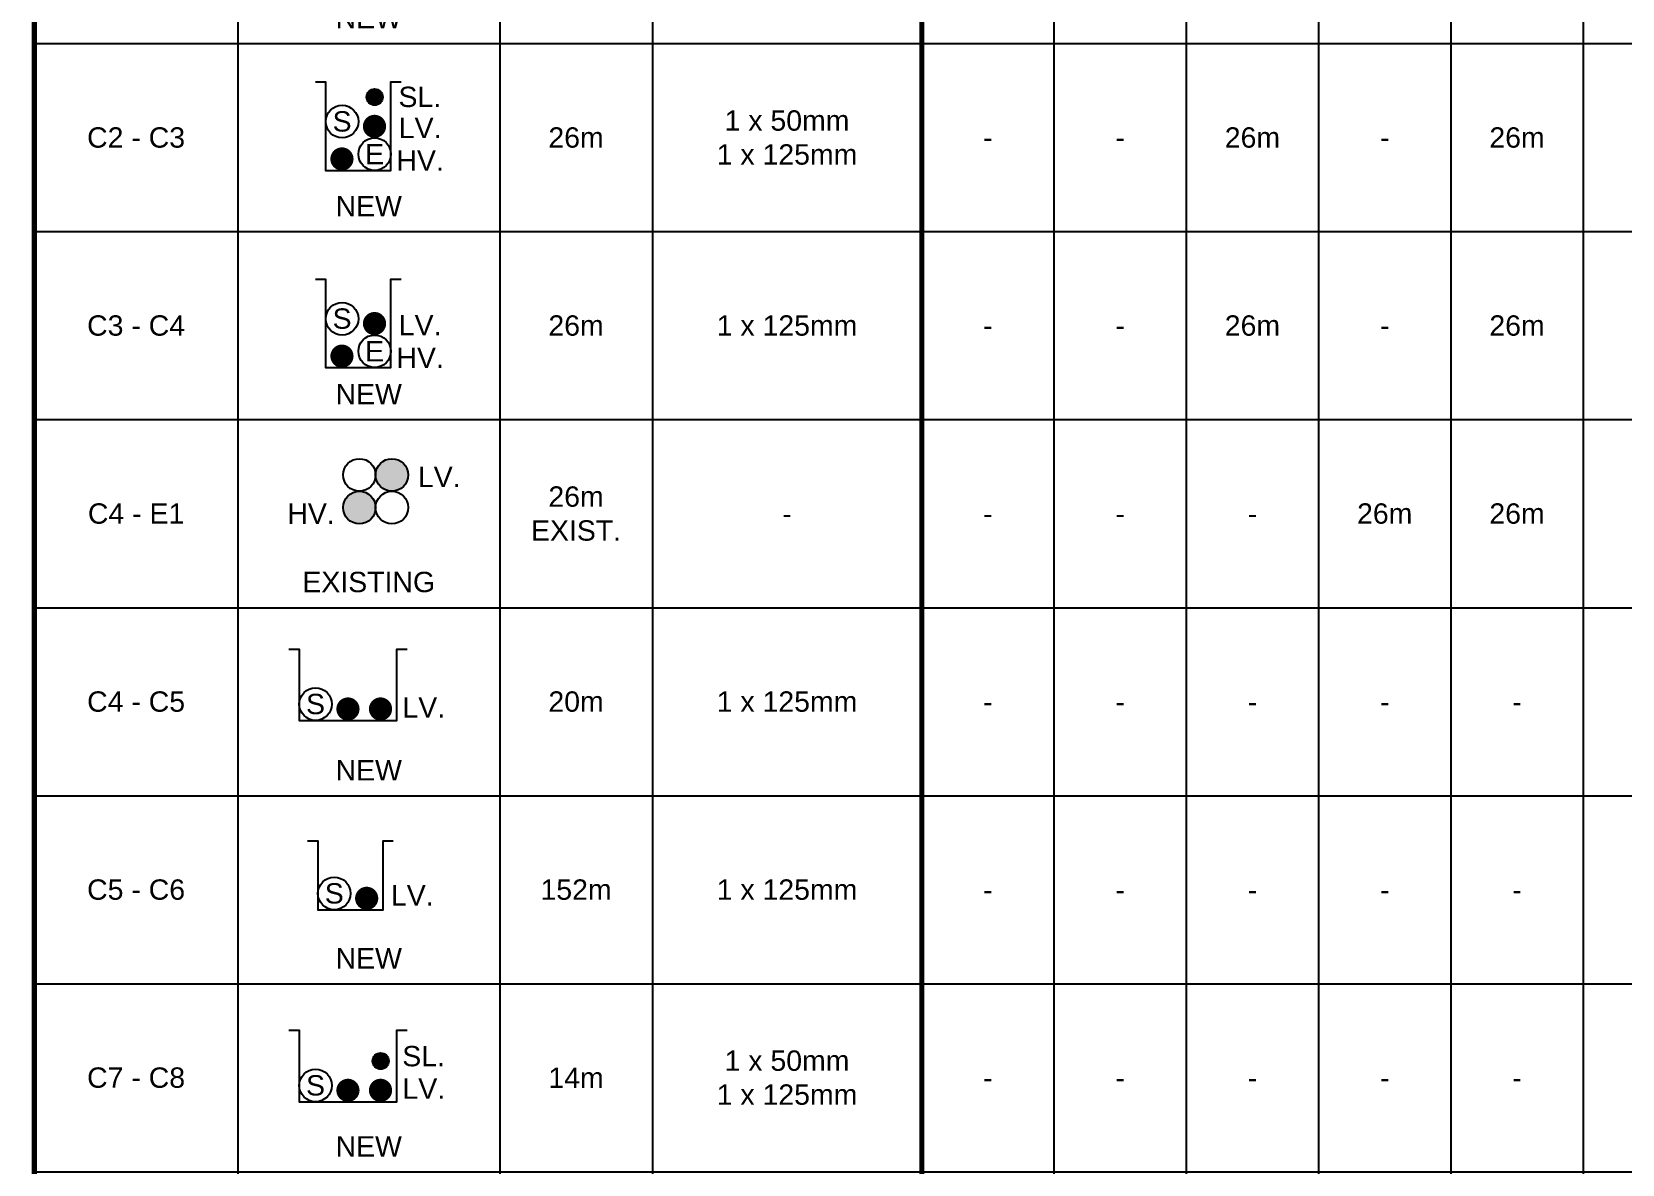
# Paper-space layout 'Retic (4)' of a CAD drawing. Header units: metres. Extents: x -9 to 795, y -5 to 571.
# Drawn here: x 262.5 to 418.8, y 103.4 to 214.7 of the extents above; entities that cross this region are included whole.
import ezdxf
from ezdxf.enums import TextEntityAlignment as Align

# ---------------------------------------------------------------- set-up
doc = ezdxf.new("R2010")
doc.units = ezdxf.units.M
doc.header["$LTSCALE"] = 0.7
doc.layers.get('0').update_dxf_attribs({"color": 6})
doc.layers.add('_User Miscellaneous3', color=11, linetype='Continuous')
doc.layers.add('_User Miscellaneous5', color=7, linetype='Continuous', lineweight=35)
doc.styles.add('ARIAL', font='arial.ttf', dxfattribs={"height": 2})
doc.styles.get("Standard").update_dxf_attribs({"font": 'arial.ttf'})

# ---------------------------------------------------------------- blocks, each defined once
blk = doc.blocks.new('DUCT_50_NEW')
blk.add_circle((0, 0.4), 0.4)
at = {"flags": 1}
blk.add_attdef('Z', (0, 0), '', height=0.2, dxfattribs=at)
at = {"flags": 9}
for tag, p in [('DUCT_CODE', (0, 0)), ('XSECT_TYPE', (0, -0.2)), ('STATE', (0, -0.6)), ('FB_REFERENCE', (0, -0.4)), ('NOTES', (0, -0.8)), ('OWNED_BY', (-0.001, -1.008)), ('OPERATED_BY', (-0.001, -1.214)), ('MAINTAINED_BY', (-0.001, -1.419))]:
    blk.add_attdef(tag, text='', height=0.2, dxfattribs=at).set_placement(p, align=Align.MIDDLE_LEFT)
blk = doc.blocks.new('CABLE_SMALL_NEW')
h = blk.add_hatch(color=256)
edge = h.paths.add_edge_path()
edge.add_arc((0, 0.4), 0.4, 0, 360)
blk.add_circle((0, 0.4), 0.4)
for tag, flags, p in [('COND_CODE', 9, (1.5, 0)), ('XSECT_SIZE', 9, (1.5, -0.6)), ('STATE', 9, (1.5, -0.4)), ('FB_REFERENCE', 9, (1.5, -0.2)), ('NOTES', 9, (1.5, -0.8)), ('Z', 1, (1.5, -1.6)), ('OWNED_BY', 9, (1.5, -1)), ('OPERATED_BY', 9, (1.5, -1.2)), ('MAINTAINED_BY', 9, (1.5, -1.4))]:
    blk.add_attdef(tag, text='', height=0.2, dxfattribs=dict(flags=flags)).set_placement(p, align=Align.MIDDLE_LEFT)
blk = doc.blocks.new('*U186')
for name in ['DUCT_50_NEW', 'CABLE_SMALL_NEW']:
    blk.add_blockref(name, (0, 0))
blk = doc.blocks.new('*U187')
at = {"ltscale": 0.75, "const_width": 0.569, "flags": 128}
blk.add_lwpolyline([(-0.291, 0.562, 1), (0.278, 0.562, 1)], format="xyb", close=True, dxfattribs=at)
blk = doc.blocks.new('*U133')
blk.add_circle((0, 0.8), 0.8)
at = {"insert": (0, 0.8), "char_height": 1, "attachment_point": 5, "style": 'ARIAL'}
blk.add_mtext_dynamic_manual_height_columns('S', width=1.01758, gutter_width=10, heights=[0], dxfattribs=at)
blk = doc.blocks.new('*U132')
blk.add_circle((0, 0.8), 0.8)
at = {"insert": (0, 0.8), "char_height": 1, "attachment_point": 5, "style": 'ARIAL'}
blk.add_mtext_dynamic_manual_height_columns('E', width=1.84981, gutter_width=10, heights=[0], dxfattribs=at)
blk = doc.blocks.new('CABLE_LARGE_NEW')
h = blk.add_hatch(color=256)
edge = h.paths.add_edge_path()
edge.add_arc((0, 0.8), 0.8, 0, 360)
blk.add_circle((0, 0.8), 0.8)
for tag, flags, p in [('COND_CODE', 9, (1.5, 0)), ('XSECT_SIZE', 9, (1.5, -0.6)), ('STATE', 9, (1.5, -0.4)), ('FB_REFERENCE', 9, (1.5, -0.2)), ('NOTES', 9, (1.5, -0.8)), ('Z', 1, (1.5, -1.6)), ('OWNED_BY', 9, (1.5, -1)), ('OPERATED_BY', 9, (1.5, -1.2)), ('MAINTAINED_BY', 9, (1.5, -1.4))]:
    blk.add_attdef(tag, text='', height=0.2, dxfattribs=dict(flags=flags)).set_placement(p, align=Align.MIDDLE_LEFT)
blk = doc.blocks.new('*U188')
blk.add_circle((0, 0.8), 0.8)
blk.add_blockref('CABLE_LARGE_NEW', (0, 0))
blk = doc.blocks.new('*U130')
blk.add_circle((0, 0.8), 0.8)
blk = doc.blocks.new('*T246')
at = {"layer": '_User Miscellaneous5', "color": 0, "linetype": 'ByBlock', "lineweight": -2, "transparency": 16777216}
for p, q in [((0, 0), (241.19, 0)), ((0, 0), (0, -16.21)), ((241.19, 0), (241.19, -16.21)), ((0, -39.58), (0, -510.81)), ((20, -39.58), (20, -510.81)), ((45.73, -39.58), (45.73, -510.81)), ((60.73, -39.58), (60.73, -510.81)), ((87.19, -39.58), (87.19, -510.81)), ((178.19, -39.58), (178.19, -510.81)), ((208.19, -39.58), (208.19, -510.81)), ((241.19, -39.58), (241.19, -510.81)), ((87.19, -48.57), (178.19, -48.57)), ((100.19, -48.57), (100.19, -510.81)), ((113.19, -48.57), (113.19, -510.81)), ((126.19, -48.57), (126.19, -510.81)), ((139.19, -48.57), (139.19, -510.81)), ((152.19, -48.57), (152.19, -510.81)), ((165.19, -48.57), (165.19, -510.81)), ((0, -56.57), (241.19, -56.57)), ((0, -72.57), (241.19, -72.57)), ((0, -88.57), (241.19, -88.57)), ((0, -104.57), (241.19, -104.57)), ((0, -120.57), (241.19, -120.57)), ((0, -136.57), (241.19, -136.57)), ((0, -152.57), (241.19, -152.57)), ((0, -168.57), (241.19, -168.57)), ((0, -184.57), (241.19, -184.57)), ((0, -200.57), (241.19, -200.57)), ((0, -216.57), (241.19, -216.57)), ((0, -232.57), (241.19, -232.57)), ((0, -248.57), (241.19, -248.57)), ((0, -264.57), (241.19, -264.57)), ((0, -280.57), (241.19, -280.57)), ((0, -296.57), (241.19, -296.57)), ((0, -312.57), (241.19, -312.57)), ((0, -328.57), (241.19, -328.57)), ((0, -344.57), (241.19, -344.57)), ((0, -363.04), (241.19, -363.04)), ((0, -381.51), (241.19, -381.51)), ((0, -399.99), (241.19, -399.99)), ((0, -418.46), (241.19, -418.46)), ((0, -436.93), (241.19, -436.93)), ((0, -455.4), (241.19, -455.4)), ((0, -473.87), (241.19, -473.87)), ((0, -492.34), (241.19, -492.34)), ((0, -510.81), (241.19, -510.81))]:
    blk.add_line(p, q, dxfattribs=at)
at = {"layer": '_User Miscellaneous5', "color": 7, "transparency": 16777216}
for s, insert, char_height, width, attachment_point in [('{\\fArial|b1|i0|c0|p34;URBAN SUBDIVISION RELATED REIMBURSEMENT - DUCT & HV. CABLE SCHEDULE \\PNOTE} - ALL TRENCH SECTIONS ARE TO BE READ & VIEWED FROM NODE TO NODE AS NOMINATED.', (120.6, -8.11), 3, 238.1926, 5), ('{\\fArial|b1|i0|c0|p34;DUCT & CABLE SCHEDULE CODE}', (120.6, -21.38), 2.5, 240.1926, 8), ('{\\fArial|b1|i0|c0|p34;T & R}: - HV LIGHT TRENCHING & REINSTATEMENT                   \\P{\\fArial|b1|i0|c0|p34;LC}: - LAY HV. CABLE - DIRECTLY BURIED IN TRENCH\\P{\\fArial|b1|i0|c0|p34;C}: - CABLE - MATERIALS ', (5, -23.38), 2, 116.1926, 1), ('{\\fArial|b1|i0|c0|p34;LD}: - LAY HV. 125mm DUCTS IN TRENCH  \\P{\\fArial|b1|i0|c0|p34;PC:} - LAY CABLE - PULL CABLE THROUGH DUCTS\\P{\\fArial|b1|i0|c0|p34;D}: - LAY HV. DUCT IN SL/LV TRENCH', (127.69, -23.38), 2, 112, 1), ('{\\fArial|b1|i0|c0|p34;* ALL LENGTHS ENTERED IN METRES (m)}', (120.6, -34.68), 2, 239.1926, 2), ('CAPITAL CONTRIBUTION - HV CABLE & DUCT CONSTRUCTION IN URBAN SUBDIVISIONS (m)', (132.69, -44.08), 2, 88, 5), ('ROUTE\\PLENGTH\\P(m)', (53.23, -48.08), 2, 12, 5), ('OTHER DUCT REIMBURSEMENT\\P(m) x ($)', (193.19, -48.08), 2, 27, 5), ('EXISTING DUCT USAGE\\P(m) x ($)', (224.69, -48.08), 2, 30, 5), ('DUCT\\PCONFIG.', (32.86, -48.08), 2, 22.7288, 5), ('CUSTOMER FUNDED DUCTS', (73.96, -48.08), 2, 23.4638, 5), ('NODES', (10, -48.08), 2, 17, 5), ('T & R', (93.69, -52.57), 2, 10, 5), ('LC', (119.69, -52.57), 2, 10, 5), ('PC', (132.69, -52.57), 2, 10, 5), ('C (AL)', (145.69, -52.57), 2, 10, 5), ('C (CU)', (158.69, -52.57), 2, 10, 5), ('LD', (106.69, -52.57), 2, 10, 5), ('D', (171.69, -52.57), 2, 10, 5), ('NIL.\\PDEV. INSTALLED &\\PFUNDED UNDER\\PCIVIL WORKS.', (224.69, -64.57), 2, 27, 5), ('26m EXIST.', (53.23, -64.57), 2, 9, 5), ('Z - C2', (10, -64.57), 2, 14, 5), ('26m', (132.69, -64.57), 2, 10, 5), ('26m', (145.69, -64.57), 2, 10, 5), ('-', (73.96, -64.57), 2, 20.4638, 5), ('-', (93.69, -64.57), 2, 10, 5), ('-', (106.69, -64.57), 2, 10, 5), ('-', (119.69, -64.57), 2, 10, 5), ('-', (158.69, -64.57), 2, 10, 5), ('-', (171.69, -64.57), 2, 10, 5), ('-', (193.19, -64.57), 2, 27, 5), ('EXISTING', (32.86, -71.07), 2, 19.7288, 8), ('1 x 50mm\\P1 x 125mm', (73.96, -80.57), 2, 20.4638, 5), ('A1 - A2', (10, -80.57), 2, 14, 5), ('56m', (53.23, -80.57), 2, 9, 5), ('56m', (119.69, -80.57), 2, 10, 5), ('56m', (145.69, -80.57), 2, 10, 5), ('56m', (171.69, -80.57), 2, 10, 5), ('-', (93.69, -80.57), 2, 10, 5), ('-', (106.69, -80.57), 2, 10, 5), ('-', (132.69, -80.57), 2, 10, 5), ('-', (158.69, -80.57), 2, 10, 5), ('-', (193.19, -80.57), 2, 27, 5), ('-', (224.69, -80.57), 2, 30, 5), ('NEW', (32.86, -87.07), 2, 19.7288, 8), ('NIL.\\PDEV. INSTALLED &\\PFUNDED UNDER\\PCIVIL WORKS.', (224.69, -96.57), 2, 27, 5), ('A2 - C7', (10, -96.57), 2, 14, 5), ('-', (53.23, -96.57), 2, 9, 5), ('-', (73.96, -96.57), 2, 20.4638, 5), ('-', (93.69, -96.57), 2, 10, 5), ('-', (106.69, -96.57), 2, 10, 5), ('-', (119.69, -96.57), 2, 10, 5), ('-', (132.69, -96.57), 2, 10, 5), ('-', (145.69, -96.57), 2, 10, 5), ('-', (158.69, -96.57), 2, 10, 5), ('-', (171.69, -96.57), 2, 10, 5), ('-', (193.19, -96.57), 2, 27, 5), ('EXISTING', (32.86, -103.07), 2, 19.7288, 8), ('NIL.\\PDEV. INSTALLED &\\PFUNDED UNDER\\PCIVIL WORKS.', (224.69, -112.57), 2, 27, 5), ('C7 - B7', (10, -112.57), 2, 14, 5), ('-', (53.23, -112.57), 2, 9, 5), ('-', (73.96, -112.57), 2, 20.4638, 5), ('-', (93.69, -112.57), 2, 10, 5), ('-', (106.69, -112.57), 2, 10, 5), ('-', (119.69, -112.57), 2, 10, 5), ('-', (132.69, -112.57), 2, 10, 5), ('-', (145.69, -112.57), 2, 10, 5), ('-', (158.69, -112.57), 2, 10, 5), ('-', (171.69, -112.57), 2, 10, 5), ('-', (193.19, -112.57), 2, 27, 5), ('EXISTING', (32.86, -119.07), 2, 19.7288, 8), ('A2 - A3', (10, -128.57), 2, 14, 5), ('26m', (53.23, -128.57), 2, 9, 5), ('1 x 125mm', (73.96, -128.57), 2, 20.4638, 5), ('26m', (119.69, -128.57), 2, 10, 5), ('26m', (145.69, -128.57), 2, 10, 5), ('26m', (171.69, -128.57), 2, 10, 5), ('-', (93.69, -128.57), 2, 10, 5), ('-', (106.69, -128.57), 2, 10, 5), ('-', (132.69, -128.57), 2, 10, 5), ('-', (158.69, -128.57), 2, 10, 5), ('-', (193.19, -128.57), 2, 27, 5), ('-', (224.69, -128.57), 2, 30, 5), ('NEW', (32.86, -135.07), 2, 19.7288, 8), ('1 x 50mm\\P1 x 125mm', (73.96, -144.57), 2, 20.4638, 5), ('A3 - A4', (10, -144.57), 2, 14, 5), ('24m', (53.23, -144.57), 2, 9, 5), ('24m', (119.69, -144.57), 2, 10, 5), ('24m', (145.69, -144.57), 2, 10, 5), ('24m', (171.69, -144.57), 2, 10, 5), ('-', (93.69, -144.57), 2, 10, 5), ('-', (106.69, -144.57), 2, 10, 5), ('-', (132.69, -144.57), 2, 10, 5), ('-', (158.69, -144.57), 2, 10, 5), ('-', (193.19, -144.57), 2, 27, 5), ('-', (224.69, -144.57), 2, 30, 5), ('NEW', (32.86, -151.07), 2, 19.7288, 8), ('NIL.\\PDEV. INSTALLED &\\PFUNDED UNDER\\PCIVIL WORKS.', (224.69, -160.57), 2, 27, 5), ('21m EXIST.', (53.23, -160.57), 2, 9, 5), ('A4 - F4', (10, -160.57), 2, 14, 5), ('-', (73.96, -160.57), 2, 20.4638, 5), ('-', (93.69, -160.57), 2, 10, 5), ('-', (106.69, -160.57), 2, 10, 5), ('-', (119.69, -160.57), 2, 10, 5), ('21m', (132.69, -160.57), 2, 10, 5), ('21m', (145.69, -160.57), 2, 10, 5), ('-', (158.69, -160.57), 2, 10, 5), ('-', (171.69, -160.57), 2, 10, 5), ('-', (193.19, -160.57), 2, 27, 5), ('EXISTING', (32.86, -167.07), 2, 19.7288, 8), ('A4 - A5', (10, -176.57), 2, 14, 5), ('31m', (53.23, -176.57), 2, 9, 5), ('1 x 125mm', (73.96, -176.57), 2, 20.4638, 5), ('62m', (119.69, -176.57), 2, 10, 5), ('62m', (145.69, -176.57), 2, 10, 5), ('31m', (171.69, -176.57), 2, 10, 5), ('-', (93.69, -176.57), 2, 10, 5), ('-', (106.69, -176.57), 2, 10, 5), ('-', (132.69, -176.57), 2, 10, 5), ('-', (158.69, -176.57), 2, 10, 5), ('-', (193.19, -176.57), 2, 27, 5), ('-', (224.69, -176.57), 2, 30, 5), ('NEW', (32.86, -183.07), 2, 19.7288, 8), ('1 x 50mm\\P2 x 125mm', (73.96, -192.57), 2, 20.4638, 5), ('A5 - A6', (10, -192.57), 2, 14, 5), ('26m', (53.23, -192.57), 2, 9, 5), ('52m', (171.69, -192.57), 2, 10, 5), ('-', (93.69, -192.57), 2, 10, 5), ('-', (106.69, -192.57), 2, 10, 5), ('-', (119.69, -192.57), 2, 10, 5), ('-', (132.69, -192.57), 2, 10, 5), ('-', (145.69, -192.57), 2, 10, 5), ('-', (158.69, -192.57), 2, 10, 5), ('-', (193.19, -192.57), 2, 27, 5), ('-', (224.69, -192.57), 2, 30, 5), ('NEW', (32.86, -199.07), 2, 19.7288, 8), ('NIL.\\PDEV. INSTALLED &\\PFUNDED UNDER\\PCIVIL WORKS.', (224.69, -208.57), 2, 27, 5), ('A6 - A7', (10, -208.57), 2, 14, 5), ('-', (53.23, -208.57), 2, 9, 5), ('-', (73.96, -208.57), 2, 20.4638, 5), ('-', (93.69, -208.57), 2, 10, 5), ('-', (106.69, -208.57), 2, 10, 5), ('-', (119.69, -208.57), 2, 10, 5), ('-', (132.69, -208.57), 2, 10, 5), ('-', (145.69, -208.57), 2, 10, 5), ('-', (158.69, -208.57), 2, 10, 5), ('-', (171.69, -208.57), 2, 10, 5), ('-', (193.19, -208.57), 2, 27, 5), ('EXISTING', (32.86, -215.07), 2, 19.7288, 8), ('A9 - B1', (10, -224.57), 2, 14, 5), ('27m', (53.23, -224.57), 2, 9, 5), ('1 x 125mm', (73.96, -224.57), 2, 20.4638, 5), ('-', (93.69, -224.57), 2, 10, 5), ('-', (106.69, -224.57), 2, 10, 5), ('-', (119.69, -224.57), 2, 10, 5), ('-', (132.69, -224.57), 2, 10, 5), ('-', (145.69, -224.57), 2, 10, 5), ('-', (158.69, -224.57), 2, 10, 5), ('-', (171.69, -224.57), 2, 10, 5), ('-', (193.19, -224.57), 2, 27, 5), ('-', (224.69, -224.57), 2, 30, 5), ('NEW', (32.86, -231.07), 2, 19.7288, 8), ('1 x 50mm\\P1 x 125mm', (73.96, -240.57), 2, 20.4638, 5), ('B1 - B2', (10, -240.57), 2, 14, 5), ('27m', (53.23, -240.57), 2, 9, 5), ('-', (93.69, -240.57), 2, 10, 5), ('-', (106.69, -240.57), 2, 10, 5), ('-', (119.69, -240.57), 2, 10, 5), ('-', (132.69, -240.57), 2, 10, 5), ('-', (145.69, -240.57), 2, 10, 5), ('-', (158.69, -240.57), 2, 10, 5), ('-', (171.69, -240.57), 2, 10, 5), ('-', (193.19, -240.57), 2, 27, 5), ('-', (224.69, -240.57), 2, 30, 5), ('NEW', (32.86, -247.07), 2, 19.7288, 8), ('B2 - B3', (10, -256.57), 2, 14, 5), ('60m', (53.23, -256.57), 2, 9, 5), ('1 x 125mm', (73.96, -256.57), 2, 20.4638, 5), ('-', (93.69, -256.57), 2, 10, 5), ('-', (106.69, -256.57), 2, 10, 5), ('-', (119.69, -256.57), 2, 10, 5), ('-', (132.69, -256.57), 2, 10, 5), ('-', (145.69, -256.57), 2, 10, 5), ('-', (158.69, -256.57), 2, 10, 5), ('-', (171.69, -256.57), 2, 10, 5), ('-', (193.19, -256.57), 2, 27, 5), ('-', (224.69, -256.57), 2, 30, 5), ('NEW', (32.86, -263.07), 2, 19.7288, 8), ('1 x 50mm\\P1 x 125mm', (73.96, -272.57), 2, 20.4638, 5), ('B3 -B4', (10, -272.57), 2, 14, 5), ('17m', (53.23, -272.57), 2, 9, 5), ('-', (93.69, -272.57), 2, 10, 5), ('-', (106.69, -272.57), 2, 10, 5), ('-', (119.69, -272.57), 2, 10, 5), ('-', (132.69, -272.57), 2, 10, 5), ('-', (145.69, -272.57), 2, 10, 5), ('-', (158.69, -272.57), 2, 10, 5), ('-', (171.69, -272.57), 2, 10, 5), ('-', (193.19, -272.57), 2, 27, 5), ('-', (224.69, -272.57), 2, 30, 5), ('NEW', (32.86, -279.07), 2, 19.7288, 8), ('B4 - B6', (10, -288.57), 2, 14, 5), ('180m', (53.23, -288.57), 2, 9, 5), ('1 x 125mm', (73.96, -288.57), 2, 20.4638, 5), ('-', (93.69, -288.57), 2, 10, 5), ('-', (106.69, -288.57), 2, 10, 5), ('-', (119.69, -288.57), 2, 10, 5), ('-', (132.69, -288.57), 2, 10, 5), ('-', (145.69, -288.57), 2, 10, 5), ('-', (158.69, -288.57), 2, 10, 5), ('-', (171.69, -288.57), 2, 10, 5), ('-', (193.19, -288.57), 2, 27, 5), ('-', (224.69, -288.57), 2, 30, 5), ('NEW', (32.86, -295.07), 2, 19.7288, 8), ('B7 - B8', (10, -304.57), 2, 14, 5), ('74m', (53.23, -304.57), 2, 9, 5), ('1 x 125mm', (73.96, -304.57), 2, 20.4638, 5), ('-', (93.69, -304.57), 2, 10, 5), ('-', (106.69, -304.57), 2, 10, 5), ('-', (119.69, -304.57), 2, 10, 5), ('-', (132.69, -304.57), 2, 10, 5), ('-', (145.69, -304.57), 2, 10, 5), ('-', (158.69, -304.57), 2, 10, 5), ('-', (171.69, -304.57), 2, 10, 5), ('-', (193.19, -304.57), 2, 27, 5), ('-', (224.69, -304.57), 2, 30, 5), ('NEW', (32.86, -311.07), 2, 19.7288, 8), ('B9 - C1', (10, -320.57), 2, 14, 5), ('27m', (53.23, -320.57), 2, 9, 5), ('1 x 50mm', (73.96, -320.57), 2, 20.4638, 5), ('-', (93.69, -320.57), 2, 10, 5), ('-', (106.69, -320.57), 2, 10, 5), ('-', (119.69, -320.57), 2, 10, 5), ('-', (132.69, -320.57), 2, 10, 5), ('-', (145.69, -320.57), 2, 10, 5), ('-', (158.69, -320.57), 2, 10, 5), ('-', (171.69, -320.57), 2, 10, 5), ('-', (193.19, -320.57), 2, 27, 5), ('-', (224.69, -320.57), 2, 30, 5), ('NEW', (32.86, -327.07), 2, 19.7288, 8), ('1 x 50mm\\P1 x 125mm', (73.96, -336.57), 2, 20.4638, 5), ('C1 - C2', (10, -336.57), 2, 14, 5), ('33m', (53.23, -336.57), 2, 9, 5), ('-', (93.69, -336.57), 2, 10, 5), ('-', (106.69, -336.57), 2, 10, 5), ('-', (119.69, -336.57), 2, 10, 5), ('-', (132.69, -336.57), 2, 10, 5), ('-', (145.69, -336.57), 2, 10, 5), ('-', (158.69, -336.57), 2, 10, 5), ('-', (171.69, -336.57), 2, 10, 5), ('-', (193.19, -336.57), 2, 27, 5), ('-', (224.69, -336.57), 2, 30, 5), ('NEW', (32.86, -343.07), 2, 19.7288, 8), ('1 x 50mm\\P1 x 125mm', (73.96, -353.81), 2, 20.4638, 5), ('C2 - C3', (10, -353.81), 2, 14, 5), ('26m', (53.23, -353.81), 2, 9, 5), ('26m', (119.69, -353.81), 2, 10, 5), ('26m', (145.69, -353.81), 2, 10, 5), ('26m', (171.69, -353.81), 2, 10, 5), ('-', (93.69, -353.81), 2, 10, 5), ('-', (106.69, -353.81), 2, 10, 5), ('-', (132.69, -353.81), 2, 10, 5), ('-', (158.69, -353.81), 2, 10, 5), ('-', (193.19, -353.81), 2, 27, 5), ('-', (224.69, -353.81), 2, 30, 5), ('NEW', (32.86, -361.54), 2, 19.7288, 8), ('C3 - C4', (10, -372.28), 2, 14, 5), ('26m', (53.23, -372.28), 2, 9, 5), ('1 x 125mm', (73.96, -372.28), 2, 20.4638, 5), ('26m', (119.69, -372.28), 2, 10, 5), ('26m', (145.69, -372.28), 2, 10, 5), ('26m', (171.69, -372.28), 2, 10, 5), ('-', (93.69, -372.28), 2, 10, 5), ('-', (106.69, -372.28), 2, 10, 5), ('-', (132.69, -372.28), 2, 10, 5), ('-', (158.69, -372.28), 2, 10, 5), ('-', (193.19, -372.28), 2, 27, 5), ('-', (224.69, -372.28), 2, 30, 5), ('NEW', (32.86, -380.01), 2, 19.7288, 8), ('NIL.\\PDEV. INSTALLED &\\PFUNDED UNDER\\PCIVIL WORKS.', (224.69, -390.75), 2, 27, 5), ('26m EXIST.', (53.23, -390.75), 2, 9, 5), ('C4 - E1', (10, -390.75), 2, 14, 5), ('26m', (132.69, -390.75), 2, 10, 5), ('26m', (145.69, -390.75), 2, 10, 5), ('-', (73.96, -390.75), 2, 20.4638, 5), ('-', (93.69, -390.75), 2, 10, 5), ('-', (106.69, -390.75), 2, 10, 5), ('-', (119.69, -390.75), 2, 10, 5), ('-', (158.69, -390.75), 2, 10, 5), ('-', (171.69, -390.75), 2, 10, 5), ('-', (193.19, -390.75), 2, 27, 5), ('EXISTING', (32.86, -398.49), 2, 19.7288, 8), ('C4 - C5', (10, -409.22), 2, 14, 5), ('20m', (53.23, -409.22), 2, 9, 5), ('1 x 125mm', (73.96, -409.22), 2, 20.4638, 5), ('-', (93.69, -409.22), 2, 10, 5), ('-', (106.69, -409.22), 2, 10, 5), ('-', (119.69, -409.22), 2, 10, 5), ('-', (132.69, -409.22), 2, 10, 5), ('-', (145.69, -409.22), 2, 10, 5), ('-', (158.69, -409.22), 2, 10, 5), ('-', (171.69, -409.22), 2, 10, 5), ('-', (193.19, -409.22), 2, 27, 5), ('-', (224.69, -409.22), 2, 30, 5), ('NEW', (32.86, -416.96), 2, 19.7288, 8), ('C5 - C6', (10, -427.69), 2, 14, 5), ('152m', (53.23, -427.69), 2, 9, 5), ('1 x 125mm', (73.96, -427.69), 2, 20.4638, 5), ('-', (93.69, -427.69), 2, 10, 5), ('-', (106.69, -427.69), 2, 10, 5), ('-', (119.69, -427.69), 2, 10, 5), ('-', (132.69, -427.69), 2, 10, 5), ('-', (145.69, -427.69), 2, 10, 5), ('-', (158.69, -427.69), 2, 10, 5), ('-', (171.69, -427.69), 2, 10, 5), ('-', (193.19, -427.69), 2, 27, 5), ('-', (224.69, -427.69), 2, 30, 5), ('NEW', (32.86, -435.43), 2, 19.7288, 8), ('1 x 50mm\\P1 x 125mm', (73.96, -446.16), 2, 20.4638, 5), ('C7 - C8', (10, -446.16), 2, 14, 5), ('14m', (53.23, -446.16), 2, 9, 5), ('-', (93.69, -446.16), 2, 10, 5), ('-', (106.69, -446.16), 2, 10, 5), ('-', (119.69, -446.16), 2, 10, 5), ('-', (132.69, -446.16), 2, 10, 5), ('-', (145.69, -446.16), 2, 10, 5), ('-', (158.69, -446.16), 2, 10, 5), ('-', (171.69, -446.16), 2, 10, 5), ('-', (193.19, -446.16), 2, 27, 5), ('-', (224.69, -446.16), 2, 30, 5), ('NEW', (32.86, -453.9), 2, 19.7288, 8), ('C8 - C9', (10, -464.63), 2, 14, 5), ('36m', (53.23, -464.63), 2, 9, 5), ('1 x 125mm', (73.96, -464.63), 2, 20.4638, 5), ('-', (93.69, -464.63), 2, 10, 5), ('-', (106.69, -464.63), 2, 10, 5), ('-', (119.69, -464.63), 2, 10, 5), ('-', (132.69, -464.63), 2, 10, 5), ('-', (145.69, -464.63), 2, 10, 5), ('-', (158.69, -464.63), 2, 10, 5), ('-', (171.69, -464.63), 2, 10, 5), ('-', (193.19, -464.63), 2, 27, 5), ('-', (224.69, -464.63), 2, 30, 5), ('NEW', (32.86, -472.37), 2, 19.7288, 8), ('1 x 50mm\\P1 x 125mm', (73.96, -483.11), 2, 20.4638, 5), ('C9 - D1', (10, -483.11), 2, 14, 5), ('15m', (53.23, -483.11), 2, 9, 5), ('-', (93.69, -483.11), 2, 10, 5), ('-', (106.69, -483.11), 2, 10, 5), ('-', (119.69, -483.11), 2, 10, 5), ('-', (132.69, -483.11), 2, 10, 5), ('-', (145.69, -483.11), 2, 10, 5), ('-', (158.69, -483.11), 2, 10, 5), ('-', (171.69, -483.11), 2, 10, 5), ('-', (193.19, -483.11), 2, 27, 5), ('-', (224.69, -483.11), 2, 30, 5), ('NEW', (32.86, -490.84), 2, 19.7288, 8), ('D1 - D2', (10, -501.58), 2, 14, 5), ('30m', (53.23, -501.58), 2, 9, 5), ('1 x 125mm', (73.96, -501.58), 2, 20.4638, 5), ('-', (93.69, -501.58), 2, 10, 5), ('-', (106.69, -501.58), 2, 10, 5), ('-', (119.69, -501.58), 2, 10, 5), ('-', (132.69, -501.58), 2, 10, 5), ('-', (145.69, -501.58), 2, 10, 5), ('-', (158.69, -501.58), 2, 10, 5), ('-', (171.69, -501.58), 2, 10, 5), ('-', (193.19, -501.58), 2, 27, 5), ('-', (224.69, -501.58), 2, 30, 5), ('NEW', (32.86, -509.31), 2, 19.7288, 8)]:
    blk.add_mtext(s, dxfattribs=dict(at, insert=insert, char_height=char_height, width=width, attachment_point=attachment_point))

psp = doc.layouts.new('Retic (4)')

# ---------------------------------------------------------------- linework, layer by layer
at = {"layer": '_User Miscellaneous3', "flags": 128}
for points in [[(290.36, 209.75), (291.36, 209.75), (291.36, 201.05), (297.78, 201.05), (297.78, 209.75), (298.78, 209.75)], [(290.36, 190.38), (291.36, 190.38), (291.36, 181.68), (297.78, 181.68), (297.78, 190.38), (298.78, 190.38)], [(287.76, 154.03), (288.76, 154.03), (288.76, 147.02), (298.37, 147.02), (298.37, 154.03), (299.37, 154.03)], [(289.59, 135.19), (290.59, 135.19), (290.59, 128.42), (297.01, 128.42), (297.01, 135.19), (298.01, 135.19)], [(287.76, 116.58), (288.76, 116.58), (288.76, 109.56), (298.37, 109.56), (298.37, 116.58), (299.37, 116.58)]]:
    psp.add_lwpolyline(points, dxfattribs=at)
at = {"layer": '_User Miscellaneous5', "const_width": 0.5}
psp.add_lwpolyline([(262.74, 558.08), (503.94, 558.08), (503.94, 47.27), (262.74, 47.27)], close=True, dxfattribs=at)
psp.add_lwpolyline([(349.94, 518.5), (349.94, 47.27)], dxfattribs=at)

# ---------------------------------------------------------------- block references
psp.add_blockref('*T246', (262.74, 558.08))
at = {"layer": '_User Miscellaneous3', "xscale": 2, "yscale": 2, "zscale": 2}
for name, p in [('*U186', (296.18, 207.45)), ('*U133', (292.98, 204.25)), ('*U187', (296.18, 204.25)), ('*U187', (292.98, 201.05)), ('*U132', (296.18, 201.05)), ('*U133', (292.98, 184.88)), ('*U187', (296.18, 184.88)), ('*U132', (296.18, 181.68)), ('*U187', (292.98, 181.68)), ('*U130', (294.68, 169.53)), ('*U188', (297.88, 169.53)), ('*U188', (294.68, 166.33)), ('*U130', (297.88, 166.33)), ('*U133', (290.37, 147.02)), ('*U187', (293.57, 147.02)), ('*U187', (296.77, 147.02)), ('*U133', (292.21, 128.42)), ('*U187', (295.41, 128.42)), ('*U186', (296.77, 112.76)), ('*U133', (290.37, 109.56)), ('*U187', (293.57, 109.56)), ('*U187', (296.77, 109.56))]:
    psp.add_blockref(name, p, dxfattribs=at)

# ---------------------------------------------------------------- texts
at = {"layer": '_User Miscellaneous3', "color": 7, "char_height": 2, "attachment_point": 5, "style": 'ARIAL'}
for s, insert in [('SL.', (300.62, 208.26)), ('LV.', (300.65, 205.22)), ('HV.', (300.65, 202.02)), ('LV.', (300.65, 185.85)), ('HV.', (300.65, 182.65)), ('LV.', (302.53, 170.94)), ('HV.', (289.93, 167.33)), ('LV.', (301.01, 148.3)), ('LV.', (299.88, 129.84)), ('SL.', (300.99, 114.03)), ('LV.', (301.01, 110.85))]:
    psp.add_mtext_dynamic_manual_height_columns(s, width=3.9709, gutter_width=10, heights=[0], dxfattribs=dict(at, insert=insert))

doc.saveas('drawing.dxf')
